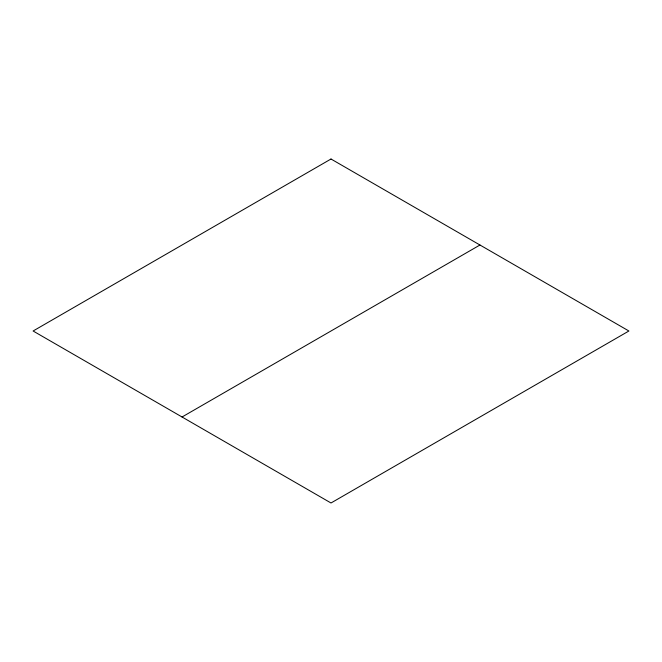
<?xml version="1.0" encoding="UTF-8"?>
<svg xmlns="http://www.w3.org/2000/svg" width="662" height="662" viewBox="0 0 662 662"><rect width="100%" height="100%" fill="white"/><g stroke="black" fill="none" stroke-linecap="round" stroke-linejoin="round"><path stroke-width="0.99" d="M182.05 416.994L479.95 245.006M331 159.012L33.1 331L331 502.988L628.9 331L331 159.012"/></g></svg>
